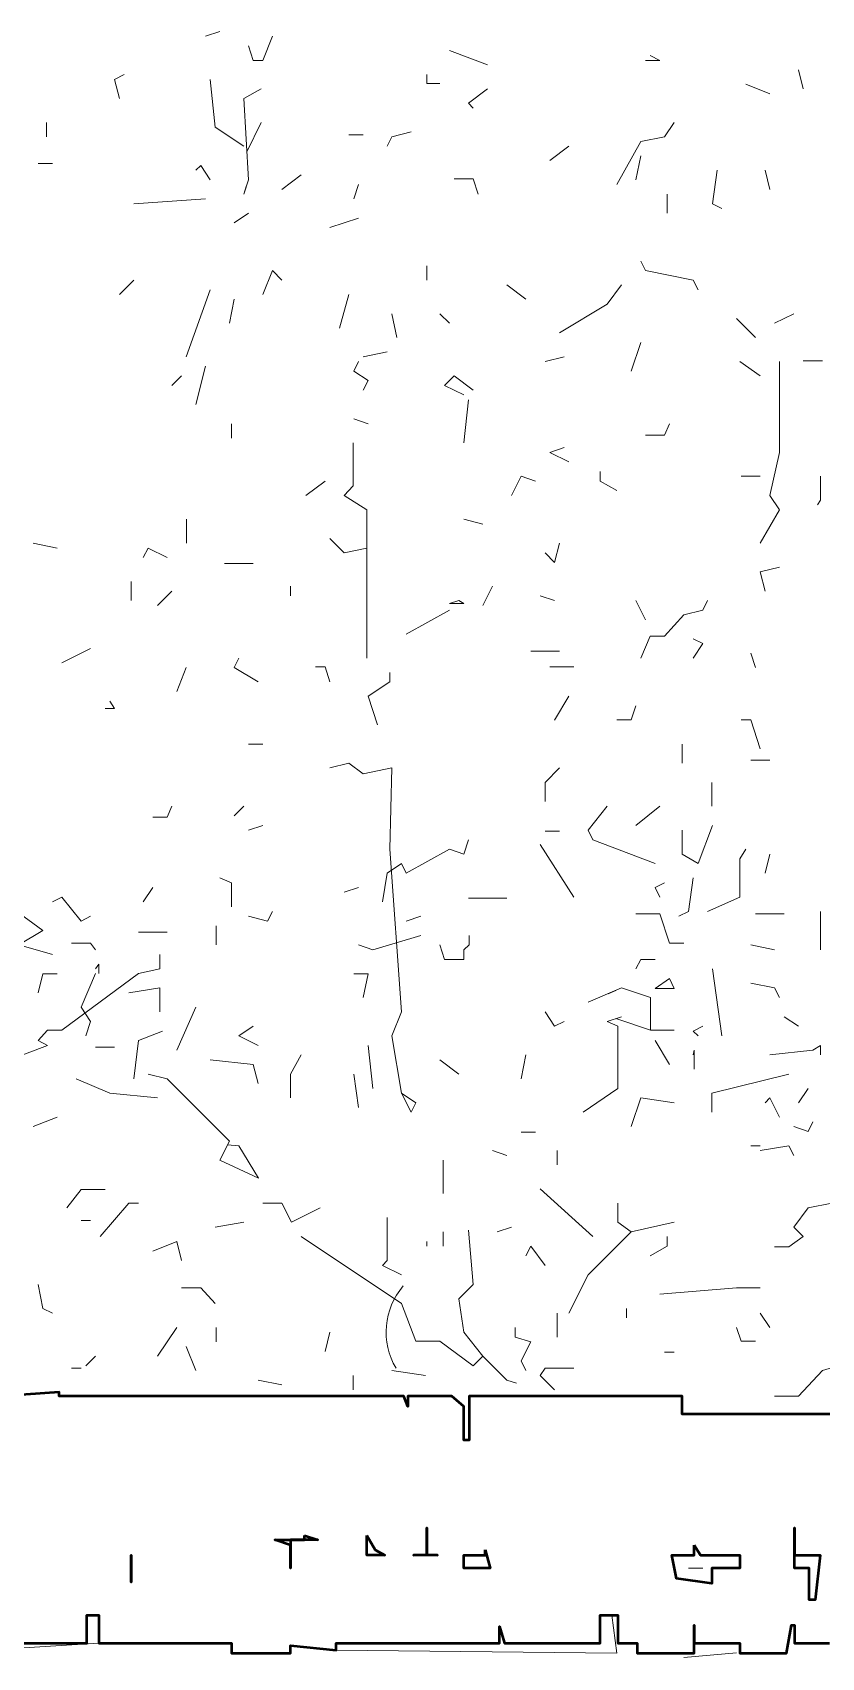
# Model space of a CAD drawing. Header units: metres. Extents: x 0.1 to 48.1, y 1.3 to 34.5.
# Drawn here: x 2.05 to 3.147, y 1.333 to 3.593 of the extents above; entities that cross this region are included whole.
import ezdxf

# ---------------------------------------------------------------- set-up
doc = ezdxf.new("R2010")
doc.units = ezdxf.units.M
for name, color, linetype, lineweight in [('P2D_GRAMMES', 7, 'Continuous', 18), ('P2D_MIKRA', 8, 'Continuous', 13), ('P2D_TOIXOI', 7, 'Continuous', 50), ('P2D_TOXA', 7, 'Continuous', 18)]:
    doc.layers.add(name, color=color, linetype=linetype, lineweight=lineweight)

msp = doc.modelspace()

# ---------------------------------------------------------------- linework, layer by layer
at = {"layer": 'P2D_GRAMMES'}
for p, q in [((2.36817, 3.467565), (2.34822, 3.426497)), ((3.0336, 3.135105), (3.061963, 3.115157)), ((2.995471, 2.290654), (3.00877, 2.197565)), ((2.861111, 2.260618), (2.850679, 2.256147)), ((2.861157, 2.221503), (2.909506, 2.205251)), ((2.084529, 2.084529), (2.051283, 2.07123)), ((2.942277, 1.938246), (2.882435, 1.924948)), ((2.549974, 1.73212), (2.596518, 1.725471))]:
    msp.add_line(p, q, dxfattribs=at)
for points in [[(2.297304, 3.527408), (2.303953, 3.460916), (2.343848, 3.434319)], [(2.36817, 3.51411), (2.343848, 3.500812), (2.350497, 3.387775), (2.343848, 3.367827), (2.347838, 3.379796)], [(2.350497, 3.34123), (2.33055, 3.327932), (2.33055, 3.327932)], [(3.028717, 3.194948), (3.055314, 3.168351), (3.055314, 3.168351)], [(2.495913, 3.022068), (2.495913, 2.962225), (2.483482, 2.948927), (2.515147, 2.928979), (2.515147, 2.722853)], [(2.463534, 2.889084), (2.483482, 2.869136), (2.515147, 2.875785)], [(2.463534, 2.569921), (2.490131, 2.576571), (2.510079, 2.561958), (2.549974, 2.569921), (2.547147, 2.456885), (2.563272, 2.230812), (2.549974, 2.197565), (2.563272, 2.117775)], [(1.958194, 2.463534), (1.944895, 2.443586), (1.984791, 2.423639), (1.99144, 2.397042), (2.064581, 2.343848), (2.031335, 2.323901), (2.07788, 2.310602)], [(2.227185, 2.310602), (2.227185, 2.290654), (2.197565, 2.284005), (2.091178, 2.205251), (2.07123, 2.205251), (2.057932, 2.190916), (2.07123, 2.184267), (2.018037, 2.164319), (1.998089, 2.170969)], [(2.822592, 2.24411), (2.869136, 2.264058), (2.909506, 2.250759), (2.909506, 2.205251), (2.942277, 2.205251)], [(2.869136, 2.224162), (2.849188, 2.217513), (2.863743, 2.210864), (2.863743, 2.124424), (2.815942, 2.091178)], [(2.111126, 2.137723), (2.15767, 2.117775), (2.224162, 2.111126)], [(2.210864, 2.144372), (2.237461, 2.137723), (2.323901, 2.051283), (2.310602, 2.024686), (2.364187, 1.999654), (2.337287, 2.044487), (2.321161, 2.045804)], [(2.543325, 1.944895), (2.543325, 1.885052), (2.536675, 1.878403), (2.563272, 1.865105)], [(2.863743, 1.964843), (2.863743, 1.938246), (2.882435, 1.924948)], [(2.656361, 1.927137), (2.66301, 1.851806), (2.643063, 1.831859), (2.649712, 1.785314), (2.676309, 1.752068), (2.66301, 1.73877), (2.616466, 1.772946), (2.58322, 1.772946), (2.563272, 1.825209), (2.423639, 1.918298)], [(2.882435, 1.924948), (2.822592, 1.865105), (2.795995, 1.811911)], [(2.598572, 1.905), (2.598572, 1.911649), (2.598572, 1.905)], [(3.061963, 1.847019), (3.028717, 1.847019), (2.92233, 1.838508)], [(2.676309, 1.752068), (2.709555, 1.718822), (2.722853, 1.714671), (2.709555, 1.718822)], [(3.214895, 1.752068), (3.148403, 1.73212), (3.115157, 1.696369), (3.081911, 1.696369)], [(2.855838, 1.391936), (2.862487, 1.339144), (2.4724, 1.343141)], [(1.805262, 1.339144), (1.851806, 1.339144), (1.876965, 1.353115), (1.876965, 1.339817), (1.876965, 1.353115), (1.918298, 1.339144), (2.142558, 1.353055)]]:
    msp.add_lwpolyline(points, dxfattribs=at)
for points in [[(2.915681, 2.263526), (2.935628, 2.277356), (2.942277, 2.263526)], [(2.563272, 2.117775), (2.58322, 2.104476), (2.576571, 2.091178)]]:
    msp.add_lwpolyline(points, close=True, dxfattribs=at)
at = {"layer": 'P2D_MIKRA'}
for p, q in [((2.310602, 3.593901), (2.290654, 3.587251)), ((2.629764, 3.567304), (2.682958, 3.547356)), ((3.115157, 3.540707), (3.121806, 3.51411)), ((3.042016, 3.520759), (3.075262, 3.507461)), ((2.069496, 3.467565), (2.069496, 3.447618)), ((2.490131, 3.450467), (2.510079, 3.450467)), ((2.795995, 3.434319), (2.769398, 3.414372)), ((2.895733, 3.421021), (2.889084, 3.387775)), ((2.057932, 3.410572), (2.07788, 3.410572)), ((2.423639, 3.394424), (2.397042, 3.374476)), ((3.068613, 3.401073), (3.075262, 3.374476)), ((2.503429, 3.381126), (2.49678, 3.361178)), ((2.93266, 3.367827), (2.93266, 3.34123)), ((2.190916, 3.354529), (2.290654, 3.361178)), ((2.503429, 3.334581), (2.463534, 3.321283)), ((2.598572, 3.268089), (2.598572, 3.248141)), ((2.190916, 3.248141), (2.170969, 3.228194)), ((2.297304, 3.234843), (2.264058, 3.141754)), ((2.709555, 3.241492), (2.736152, 3.221545)), ((2.33055, 3.221545), (2.323901, 3.188298)), ((2.490131, 3.228194), (2.476832, 3.181649)), ((2.549974, 3.201597), (2.556623, 3.168351)), ((2.616466, 3.201597), (2.629764, 3.188298)), ((3.108508, 3.201597), (3.081911, 3.188298)), ((2.543325, 3.148403), (2.510079, 3.141754)), ((2.789346, 3.141754), (2.762749, 3.135105)), ((2.895733, 3.161702), (2.882435, 3.121806)), ((2.290654, 3.128455), (2.277356, 3.075262)), ((3.121806, 3.135872), (3.148403, 3.135872)), ((2.257408, 3.115157), (2.24411, 3.101859)), ((2.656361, 3.081911), (2.649712, 3.022068)), ((2.49678, 3.055314), (2.516728, 3.048665)), ((2.32705, 3.048665), (2.32705, 3.028717)), ((2.456885, 2.968874), (2.430288, 2.948927)), ((3.035366, 2.975493), (3.061963, 2.975493)), ((2.264216, 2.915681), (2.264216, 2.882435)), ((2.649712, 2.915681), (2.676309, 2.909031)), ((2.051283, 2.882435), (2.084529, 2.875785)), ((2.317251, 2.854073), (2.357147, 2.854073)), ((2.187459, 2.829241), (2.187459, 2.802644)), ((2.24411, 2.815942), (2.224162, 2.795995)), ((2.689607, 2.822592), (2.676309, 2.795995)), ((2.756099, 2.809293), (2.776047, 2.802644)), ((2.889084, 2.802644), (2.902382, 2.776047)), ((2.629764, 2.789346), (2.569921, 2.756099)), ((2.131073, 2.736152), (2.091178, 2.716204)), ((2.742801, 2.732465), (2.782696, 2.732465)), ((3.048665, 2.729503), (3.055314, 2.709555)), ((2.264058, 2.709555), (2.250759, 2.676309)), ((2.769398, 2.710794), (2.802644, 2.710794)), ((2.795995, 2.66966), (2.776047, 2.636414)), ((2.350497, 2.602978), (2.370445, 2.602978)), ((2.953439, 2.603168), (2.953439, 2.576571)), ((3.048665, 2.580962), (3.075262, 2.580962)), ((2.994783, 2.549974), (2.994783, 2.516728)), ((2.343848, 2.516728), (2.33055, 2.503429)), ((2.92233, 2.516728), (2.889084, 2.490131)), ((2.370445, 2.490131), (2.350497, 2.483482)), ((2.756099, 2.463534), (2.802644, 2.390393)), ((2.762749, 2.482171), (2.782696, 2.482171)), ((3.075262, 2.450236), (3.068613, 2.423639)), ((2.217513, 2.403691), (2.204215, 2.383743)), ((2.503429, 2.403691), (2.483482, 2.397042)), ((2.656361, 2.389063), (2.709555, 2.389063)), ((2.305487, 2.350497), (2.305487, 2.323901)), ((2.589869, 2.363796), (2.569921, 2.357147)), ((3.055314, 2.367122), (3.095209, 2.367122)), ((3.145797, 2.370445), (3.145797, 2.317251)), ((2.197565, 2.341632), (2.237461, 2.341632)), ((3.048665, 2.323901), (3.081911, 2.317251)), ((2.277356, 2.237461), (2.250759, 2.177618)), ((3.095209, 2.224162), (3.115157, 2.210864)), ((2.137723, 2.181542), (2.164319, 2.181542)), ((2.516728, 2.184267), (2.523377, 2.124424)), ((2.736152, 2.170969), (2.729503, 2.137723)), ((2.915681, 2.190916), (2.935628, 2.15767)), ((2.616466, 2.164319), (2.643063, 2.144372)), ((2.49678, 2.144372), (2.503429, 2.097827)), ((3.128455, 2.124424), (3.115157, 2.104476)), ((2.729503, 2.063394), (2.74945, 2.063394)), ((2.689607, 2.037984), (2.709555, 2.031335)), ((2.779674, 2.037984), (2.779674, 2.018037)), ((2.620978, 2.024686), (2.620978, 1.978141)), ((2.756099, 1.984791), (2.829241, 1.918298)), ((2.117775, 1.940619), (2.131073, 1.940619)), ((2.343848, 1.938246), (2.303953, 1.931597)), ((2.620978, 1.924948), (2.620978, 1.905)), ((2.716204, 1.931597), (2.696257, 1.924948)), ((2.779674, 1.811911), (2.779674, 1.778665)), ((2.875785, 1.81856), (2.875785, 1.805262)), ((3.061963, 1.811911), (3.075262, 1.791963)), ((2.250759, 1.791963), (2.224162, 1.752068)), ((2.305487, 1.791963), (2.305487, 1.772016)), ((2.463534, 1.785314), (2.456885, 1.758717)), ((2.264058, 1.765366), (2.277356, 1.73212)), ((2.137723, 1.752068), (2.124424, 1.73877)), ((2.928979, 1.757768), (2.942277, 1.757768)), ((2.104476, 1.735268), (2.117775, 1.735268)), ((2.363796, 1.718822), (2.397042, 1.712173)), ((2.495913, 1.725471), (2.495913, 1.705524)), ((2.962225, 1.457358), (2.982173, 1.457358)), ((3.028717, 1.339817), (2.955576, 1.333168))]:
    msp.add_line(p, q, dxfattribs=at)
for points in [[(2.383743, 3.587251), (2.370445, 3.553624), (2.357147, 3.553624), (2.350497, 3.573953)], [(2.909031, 3.560654), (2.92233, 3.553624), (2.902382, 3.553624)], [(2.177618, 3.534058), (2.164319, 3.527408), (2.170969, 3.500812)], [(2.598572, 3.534058), (2.598572, 3.52169), (2.616466, 3.52169)], [(2.682958, 3.51411), (2.656361, 3.494162), (2.66301, 3.487513)], [(2.942277, 3.467565), (2.928979, 3.447618), (2.895733, 3.440969), (2.862487, 3.381126)], [(2.576571, 3.454267), (2.549974, 3.447618), (2.543325, 3.434319)], [(2.277356, 3.401073), (2.284005, 3.407723), (2.297304, 3.387775)], [(3.00212, 3.401073), (2.995471, 3.354529), (3.00877, 3.34788)], [(2.636414, 3.388962), (2.66301, 3.388962), (2.66966, 3.367827)], [(2.397042, 3.248141), (2.383743, 3.26144), (2.370445, 3.228194)], [(2.895733, 3.274738), (2.902382, 3.26144), (2.968874, 3.248141), (2.975524, 3.234843)], [(2.869136, 3.241492), (2.849188, 3.214895), (2.782696, 3.175)], [(2.503429, 3.135105), (2.49678, 3.121806), (2.516728, 3.108508), (2.510079, 3.095209)], [(3.08856, 3.135105), (3.08856, 3.00877), (3.075262, 2.948927), (3.08856, 2.928979), (3.061963, 2.882435)], [(2.649712, 3.08856), (2.623115, 3.101859), (2.636414, 3.115157), (2.66301, 3.095209)], [(2.935628, 3.048665), (2.928979, 3.032781), (2.902382, 3.032781)], [(2.789346, 3.015419), (2.769398, 3.00877), (2.795995, 2.995471)], [(2.74945, 2.968874), (2.729503, 2.975524), (2.716204, 2.948927)], [(2.839215, 2.982173), (2.839215, 2.968874), (2.862487, 2.955576)], [(3.145797, 2.975524), (3.145797, 2.942277), (3.141754, 2.935628)], [(2.204215, 2.862487), (2.210864, 2.875785), (2.237461, 2.862487)], [(2.782696, 2.882435), (2.776047, 2.855838), (2.762749, 2.869136)], [(3.08856, 2.849188), (3.061963, 2.842539), (3.068613, 2.815942)], [(2.408781, 2.822592), (2.408781, 2.809293), (2.408781, 2.822592)], [(2.988822, 2.802644), (2.982173, 2.789346), (2.955576, 2.782696), (2.928979, 2.753294), (2.909031, 2.753294), (2.895733, 2.722853)], [(2.968874, 2.74945), (2.982173, 2.742801), (2.968874, 2.722853)], [(2.337199, 2.722853), (2.33055, 2.709555), (2.363796, 2.689607)], [(2.443586, 2.710794), (2.456885, 2.710794), (2.463534, 2.689607)], [(2.547147, 2.702906), (2.547147, 2.689607), (2.516728, 2.66966), (2.530026, 2.629764)], [(2.15767, 2.66301), (2.164319, 2.652734), (2.151021, 2.652734)], [(2.889084, 2.656361), (2.882435, 2.637054), (2.862487, 2.637054)], [(3.035366, 2.637054), (3.048665, 2.637054), (3.061963, 2.596518)], [(2.782696, 2.569921), (2.762749, 2.549974), (2.762749, 2.523377)], [(2.24411, 2.516728), (2.237461, 2.501767), (2.217513, 2.501767)], [(2.849188, 2.516728), (2.822592, 2.483482), (2.829241, 2.470183), (2.915681, 2.436937)], [(2.995471, 2.490131), (2.975524, 2.436937), (2.953439, 2.450236), (2.953439, 2.483482)], [(2.656361, 2.470183), (2.649712, 2.450236), (2.629764, 2.456885), (2.569921, 2.423639), (2.563272, 2.436937), (2.543325, 2.423639), (2.536675, 2.383743)], [(3.042016, 2.456885), (3.0336, 2.443586), (3.0336, 2.390393), (2.988822, 2.370445)], [(2.310602, 2.41699), (2.32705, 2.41034), (2.32705, 2.377094)], [(2.928979, 2.41034), (2.915681, 2.403691), (2.92233, 2.390393)], [(2.968874, 2.41699), (2.962225, 2.370445), (2.948927, 2.363796)], [(2.07788, 2.383743), (2.091178, 2.390393), (2.117775, 2.357147), (2.131073, 2.363796)], [(2.383743, 2.370445), (2.377094, 2.357147), (2.350497, 2.363796)], [(2.889084, 2.367122), (2.92233, 2.367122), (2.935628, 2.326335), (2.955576, 2.326335)], [(2.589869, 2.337199), (2.523377, 2.317251), (2.503429, 2.323901)], [(2.657232, 2.337199), (2.657232, 2.323901), (2.649645, 2.317251), (2.649645, 2.303736), (2.623115, 2.303736), (2.616466, 2.323901)], [(2.104476, 2.326335), (2.131073, 2.326335), (2.137723, 2.317251)], [(2.084529, 2.283655), (2.064581, 2.283655), (2.057932, 2.257408)], [(2.137723, 2.284005), (2.117775, 2.237461), (2.131073, 2.217513), (2.124424, 2.197565)], [(2.137723, 2.290654), (2.142558, 2.297304), (2.142558, 2.284005)], [(2.49678, 2.283655), (2.516728, 2.283655), (2.510079, 2.250759)], [(2.915681, 2.303736), (2.895733, 2.303736), (2.889084, 2.290654)], [(2.184267, 2.257408), (2.227185, 2.264058), (2.227185, 2.230812)], [(3.048665, 2.270707), (3.081911, 2.264058), (3.08856, 2.250759)], [(2.762749, 2.230812), (2.776047, 2.210864), (2.789346, 2.217513)], [(2.230812, 2.204215), (2.197565, 2.190916), (2.190916, 2.137723)], [(2.357147, 2.210864), (2.337199, 2.197565), (2.363796, 2.184267)], [(2.982173, 2.210864), (2.968874, 2.204215), (2.975524, 2.197565)], [(2.423639, 2.170969), (2.408781, 2.144372), (2.408781, 2.111126)], [(2.968874, 2.170969), (2.970008, 2.177618), (2.970008, 2.151021)], [(3.075262, 2.170969), (3.135105, 2.177618), (3.145797, 2.184267), (3.145797, 2.170969)], [(2.297304, 2.164319), (2.357147, 2.15767), (2.363796, 2.131073)], [(3.101859, 2.144372), (2.994783, 2.117775), (2.994783, 2.091178)], [(2.942277, 2.104476), (2.895733, 2.111126), (2.882435, 2.07123)], [(3.068613, 2.104476), (3.075262, 2.111126), (3.08856, 2.084529)], [(3.135105, 2.07788), (3.128455, 2.064581), (3.108508, 2.07123)], [(3.061963, 2.044435), (3.048665, 2.044435), (3.061963, 2.044435)], [(3.061963, 2.037984), (3.101859, 2.044634), (3.108508, 2.031335)], [(2.151021, 1.983682), (2.117775, 1.983682), (2.097827, 1.958194)], [(2.197565, 1.964776), (2.184267, 1.964776), (2.144372, 1.918298)], [(2.370445, 1.964776), (2.397042, 1.964776), (2.41034, 1.938246), (2.450236, 1.958194)], [(3.161702, 1.964843), (3.128455, 1.958194), (3.108508, 1.931597), (3.121806, 1.918298), (3.101859, 1.904067), (3.081911, 1.904067)], [(2.217513, 1.898351), (2.250759, 1.911649), (2.257408, 1.885052)], [(2.736152, 1.891702), (2.742801, 1.905), (2.762749, 1.878403)], [(2.93266, 1.918298), (2.93266, 1.905), (2.909031, 1.891702)], [(2.057932, 1.851806), (2.064581, 1.81856), (2.07788, 1.811911)], [(2.257408, 1.847019), (2.284005, 1.847019), (2.303953, 1.825209)], [(2.72127, 1.791963), (2.72127, 1.778665), (2.742801, 1.772016), (2.729503, 1.745419), (2.736152, 1.73212)], [(3.028717, 1.791963), (3.035366, 1.772946), (3.055314, 1.772946)], [(2.776047, 1.705524), (2.756099, 1.725471), (2.762749, 1.735268), (2.802644, 1.735268)]]:
    msp.add_lwpolyline(points, dxfattribs=at)
msp.add_lwpolyline([(2.629764, 2.798513), (2.643063, 2.802644), (2.649712, 2.798513)], close=True, dxfattribs=at)
at = {"layer": 'P2D_TOIXOI'}
for points in [[(3.306916, 1.671368), (3.10937, 1.671368), (3.10937, 1.671368), (2.953439, 1.671368), (2.953439, 1.696369), (2.863743, 1.696369), (2.863743, 1.696369), (2.657232, 1.696369), (2.657232, 1.635194), (2.649645, 1.635194), (2.649645, 1.682251), (2.633089, 1.696369), (2.571903, 1.696369), (2.571903, 1.682251), (2.566597, 1.696369), (2.380419, 1.696369), (2.380419, 1.696369), (2.210992, 1.696369), (2.210992, 1.696369), (2.087503, 1.696369), (2.087503, 1.702199), (1.994327, 1.69555)], [(2.035953, 1.353055), (2.125856, 1.353055), (2.125856, 1.391936), (2.142558, 1.391936), (2.142558, 1.353055), (2.32705, 1.353055), (2.32705, 1.339144), (2.408781, 1.339144), (2.408781, 1.349791), (2.4724, 1.343141), (2.4724, 1.353055), (2.515147, 1.353055), (2.515147, 1.353055), (2.699581, 1.353055), (2.699581, 1.376387), (2.70623, 1.353055), (2.743998, 1.353055), (2.743998, 1.353055), (2.839215, 1.353055), (2.839215, 1.391936), (2.863743, 1.391936), (2.863743, 1.353055), (2.890746, 1.353055), (2.890746, 1.339144), (2.970008, 1.339144), (2.970008, 1.378187), (2.970008, 1.378187), (2.970008, 1.353055), (3.0336, 1.353055), (3.0336, 1.339144), (3.098534, 1.339144), (3.105183, 1.378187), (3.10937, 1.378187), (3.10937, 1.353055), (3.158377, 1.353055)]]:
    msp.add_lwpolyline(points, dxfattribs=at)
for points in [[(2.428487, 1.502723), (2.446911, 1.496876), (2.408781, 1.496876), (2.408781, 1.457358), (2.408781, 1.457358), (2.408781, 1.489424), (2.387068, 1.496876), (2.428487, 1.496876)], [(2.515147, 1.502723), (2.526702, 1.482775), (2.54, 1.475507), (2.515147, 1.475507)], [(2.598572, 1.513557), (2.598572, 1.513557), (2.598572, 1.476126), (2.613141, 1.475507), (2.579895, 1.475507), (2.598572, 1.476126)], [(3.10937, 1.513557), (3.10937, 1.513557), (3.10937, 1.475507), (3.10937, 1.475507)], [(2.187459, 1.475507), (2.187459, 1.475507), (2.187459, 1.437915), (2.187459, 1.437915)], [(2.679634, 1.482775), (2.686283, 1.457358), (2.649645, 1.457358), (2.649645, 1.475507), (2.679634, 1.475507)], [(2.970008, 1.489424), (2.978848, 1.475507), (3.0336, 1.475507), (3.0336, 1.457358), (2.994783, 1.457358), (2.994783, 1.43623), (2.945602, 1.44288), (2.938953, 1.475507), (2.970008, 1.475507)], [(3.10937, 1.475507), (3.145079, 1.475507), (3.138429, 1.413162), (3.129768, 1.413162), (3.129768, 1.457358), (3.10937, 1.457358)]]:
    msp.add_lwpolyline(points, close=True, dxfattribs=at)
at = {"layer": 'P2D_TOXA'}
msp.add_arc((2.640645, 1.785596), 0.098768, 139.445319, 210.53079, dxfattribs=at)

doc.saveas('drawing.dxf')
